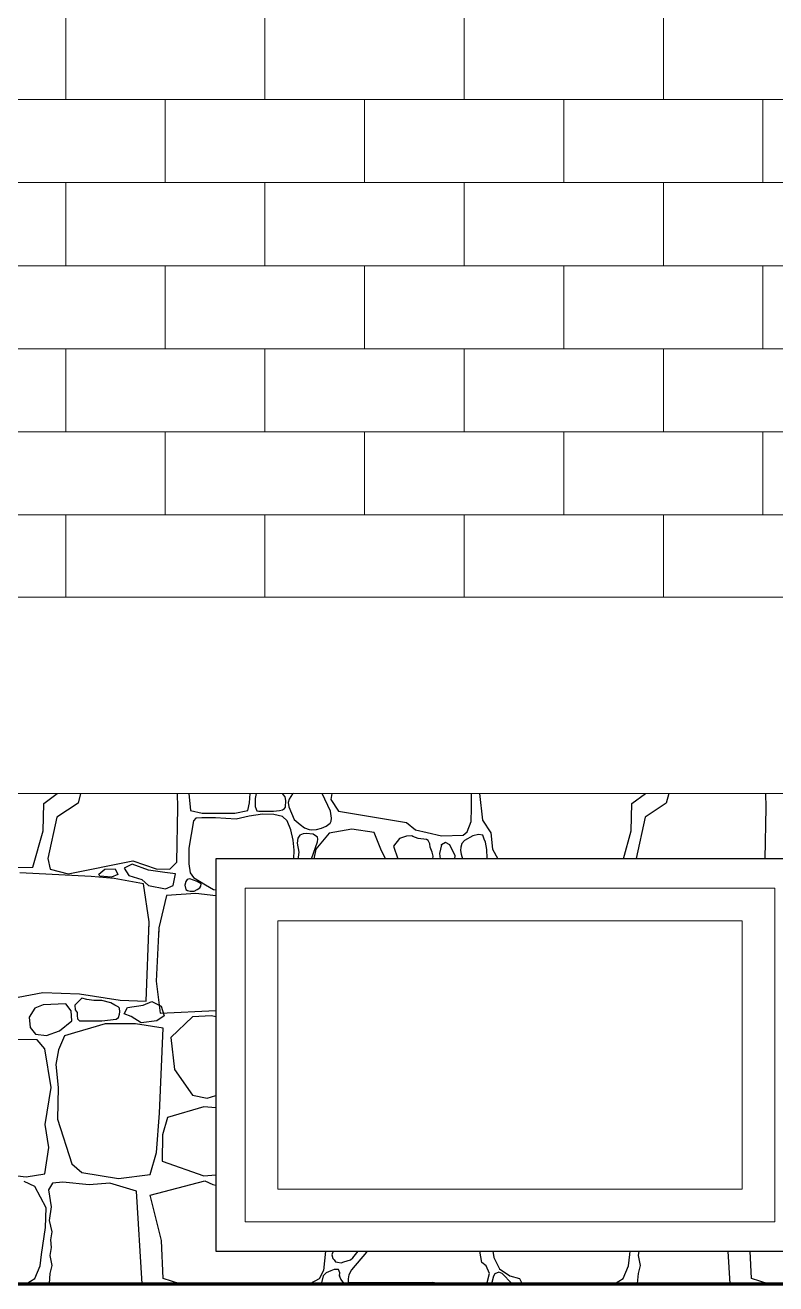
# Model space of a CAD drawing. Header units: feet. Extents: x -10410 to 374725, y -46422 to 88923.
# Drawn here: x 258158 to 259307, y 1437 to 3362 of the extents above; entities that cross this region are included whole.
import ezdxf

# ---------------------------------------------------------------- set-up
doc = ezdxf.new("R2010")
doc.units = ezdxf.units.FT
doc.header["$MEASUREMENT"] = 0
for name, color, linetype, lineweight in [('Конструктив - Перекрытия_Ном._пера__1', 7, 'Continuous', 20), ('Конструктив - Стены Несущие_Ном._пера__120', 7, 'Continuous', 5), ('Местность - Рельеф_Ном._пера__53', 54, 'Continuous', 80)]:
    doc.layers.add(name, color=color, linetype=linetype, lineweight=lineweight)
doc.layers.add('Конструктив - Стены Несущие_Ном._пера__107', color=7, linetype='Continuous', lineweight=5, true_color=0xaaaaaa)
doc.layers.add('Конструктив - Стены Несущие_Ном._пера__87', color=7, linetype='Continuous', lineweight=25, true_color=0x6a6a6a)

# ---------------------------------------------------------------- blocks, each defined once
blk = doc.blocks.new('*X62')
at = {"layer": 'Конструктив - Стены Несущие_Ном._пера__87', "linetype": 'Continuous'}
for p, q in [((258186.7, 2171.9), (258207.4, 2187.2)), ((258243, 2187.2), (258239.2, 2172.4)), ((258391.8, 2165.5), (258391.4, 2187.2)), ((258408.8, 2187.2), (258411.1, 2161)), ((258501.7, 2173), (258502.7, 2187.2)), ((258510.4, 2179.4), (258510.3, 2167.3)), ((258511.8, 2187.2), (258510.4, 2179.4)), ((258553.6, 2185.3), (258552.2, 2187.2)), ((258556.3, 2182.2), (258553.6, 2185.3)), ((258557.2, 2176.2), (258556.3, 2182.2)), ((258556.4, 2166.4), (258557.2, 2176.2)), ((258562, 2178.7), (258560.8, 2173.3)), ((258567.3, 2186.8), (258562, 2178.7)), ((258568.5, 2187.2), (258567.3, 2186.8)), ((258625.4, 2160.2), (258612.7, 2187.2)), ((258627.6, 2187.2), (258625.8, 2178.1)), ((258625.8, 2178.1), (258637.9, 2160.3)), ((258841.2, 2164.6), (258841.4, 2187.2)), ((258853.7, 2187.2), (258857.9, 2146.2)), ((259086.7, 2171.9), (259107.4, 2187.2)), ((259143, 2187.2), (259139.2, 2172.4)), ((259291.8, 2165.5), (259291.4, 2187.2)), ((258185.7, 2130.1), (258186.7, 2171.9)), ((258239.2, 2172.4), (258207, 2150.9)), ((258390.3, 2082), (258391.8, 2165.5)), ((258411.1, 2161), (258429.3, 2156.9)), ((258429.3, 2156.9), (258454.8, 2157.2)), ((258454.8, 2157.2), (258478.9, 2157.3)), ((258478.9, 2157.3), (258498.8, 2161)), ((258498.8, 2161), (258501.7, 2173)), ((258510.3, 2167.3), (258511.8, 2163.1)), ((258511.8, 2163.1), (258512.8, 2160.7)), ((258512.8, 2160.7), (258515.7, 2160.2)), ((258515.7, 2160.2), (258538.3, 2160.2)), ((258538.3, 2160.2), (258547.7, 2161)), ((258547.7, 2161), (258552, 2162)), ((258552, 2162), (258555.2, 2164.4)), ((258555.2, 2164.4), (258556.4, 2166.4)), ((258560.8, 2173.3), (258561.8, 2166.6)), ((258561.8, 2166.6), (258570.1, 2147.4)), ((258627.2, 2149.3), (258625.4, 2160.2)), ((258637.9, 2160.3), (258741.9, 2142.6)), ((258840.7, 2144.5), (258841.2, 2164.6)), ((259085.7, 2130.1), (259086.7, 2171.9)), ((259139.2, 2172.4), (259107, 2150.9)), ((259290.4, 2087.2), (259291.8, 2165.5)), ((258207, 2150.9), (258192.9, 2087.7)), ((258415.8, 2145.3), (258408.6, 2103.4)), ((258419.6, 2149.5), (258415.8, 2145.3)), ((258428.6, 2149.8), (258419.6, 2149.5)), ((258449.5, 2150.1), (258428.6, 2149.8)), ((258481.2, 2148.1), (258449.5, 2150.1)), ((258501.2, 2152.5), (258481.2, 2148.1)), ((258521.6, 2155.3), (258501.2, 2152.5)), ((258538.7, 2155), (258521.6, 2155.3)), ((258551.9, 2152.1), (258538.7, 2155)), ((258559, 2145.3), (258551.9, 2152.1)), ((258564.9, 2131.6), (258559, 2145.3)), ((258570.1, 2147.4), (258578.9, 2139.8)), ((258578.9, 2139.8), (258585.8, 2134.4)), ((258611.7, 2133.9), (258618.8, 2137)), ((258618.8, 2137), (258624.8, 2142)), ((258624.8, 2142), (258626.5, 2144.6)), ((258626.5, 2144.6), (258627.2, 2149.3)), ((258741.9, 2142.6), (258755.7, 2131.7)), ((258834.7, 2128.7), (258840.7, 2144.5)), ((258857.9, 2146.2), (258870.7, 2127.1)), ((259107, 2150.9), (259092.9, 2087.7)), ((258170.1, 2074.6), (258185.7, 2130.1)), ((258568.2, 2115.6), (258564.9, 2131.6)), ((258575.3, 2118.9), (258574.7, 2111.2)), ((258578.4, 2123.2), (258575.3, 2118.9)), ((258583.7, 2125.4), (258578.4, 2123.2)), ((258588.5, 2126), (258583.7, 2125.4)), ((258585.8, 2134.4), (258592.6, 2131.9)), ((258599.1, 2124.8), (258588.5, 2126)), ((258592.6, 2131.9), (258596.8, 2131.6)), ((258596.8, 2131.6), (258604.1, 2132.1)), ((258605.8, 2120.4), (258599.1, 2124.8)), ((258623.3, 2126.4), (258602.8, 2102.1)), ((258604.1, 2132.1), (258611.7, 2133.9)), ((258605.7, 2113.3), (258606.1, 2117.5)), ((258606.1, 2117.5), (258605.8, 2120.4)), ((258658, 2132.8), (258623.3, 2126.4)), ((258692.2, 2127.3), (258658, 2132.8)), ((258702.3, 2102.1), (258692.2, 2127.3)), ((258731.3, 2118.2), (258722.1, 2106.5)), ((258741.9, 2121.8), (258731.3, 2118.2)), ((258749.9, 2122.4), (258741.9, 2121.8)), ((258751.6, 2121.6), (258749.9, 2122.4)), ((258759.5, 2118.2), (258751.6, 2121.6)), ((258755.7, 2131.7), (258773.5, 2127.5)), ((258772.5, 2116.7), (258759.5, 2118.2)), ((258773.5, 2127.5), (258795.5, 2122.5)), ((258795.5, 2122.5), (258828.6, 2123.6)), ((258828.6, 2123.6), (258834.7, 2128.7)), ((258843.4, 2122.4), (258830.6, 2115)), ((258852.1, 2124.4), (258843.4, 2122.4)), ((258858.3, 2123.5), (258852.1, 2124.4)), ((258860.8, 2117.4), (258858.3, 2123.5)), ((258870.7, 2127.1), (258873.2, 2102.1)), ((259073.7, 2087.2), (259085.7, 2130.1)), ((258408.6, 2103.4), (258408.9, 2079.6)), ((258570.1, 2100.4), (258568.2, 2115.6)), ((258569.2, 2087.2), (258570.1, 2100.4)), ((258574.7, 2111.2), (258577, 2097.2)), ((258596.2, 2087.2), (258605.7, 2113.3)), ((258602.8, 2102.1), (258600.1, 2087.2)), ((258709.7, 2087.2), (258702.3, 2102.1)), ((258722.1, 2106.5), (258728.5, 2087.2)), ((258774.9, 2115.5), (258772.5, 2116.7)), ((258777.3, 2110), (258774.9, 2115.5)), ((258778.1, 2105.3), (258777.3, 2110)), ((258781.2, 2097.2), (258778.1, 2105.3)), ((258795.2, 2108.8), (258792, 2095.6)), ((258801.3, 2112), (258795.2, 2108.8)), ((258808.3, 2108.8), (258801.3, 2112)), ((258816.3, 2091.9), (258808.3, 2108.8)), ((258825, 2105.3), (258824.2, 2100.1)), ((258824.2, 2100.1), (258825.2, 2094.2)), ((258826.6, 2110.7), (258825, 2105.3)), ((258830.6, 2115), (258826.6, 2110.7)), ((258862.6, 2112.8), (258860.8, 2117.4)), ((258864.7, 2101.5), (258862.6, 2112.8)), ((258865.3, 2088.2), (258864.7, 2101.5)), ((258873.2, 2102.1), (258881.7, 2087.2)), ((258192.9, 2087.7), (258196.6, 2071.6)), ((258223.9, 2064.2), (258322.9, 2084)), ((258322, 2079.3), (258310, 2073.1)), ((258346.8, 2069.8), (258322, 2079.3)), ((258322.9, 2084), (258358.6, 2072.1)), ((258379.9, 2071.6), (258390.3, 2082)), ((258408.9, 2079.6), (258410.9, 2065.7)), ((258575.8, 2089.8), (258575.4, 2087.2)), ((258577, 2097.2), (258575.8, 2089.8)), ((258782.8, 2091.2), (258781.2, 2097.2)), ((258782.2, 2087.2), (258782.8, 2091.2)), ((258792, 2095.6), (258793.4, 2087.2)), ((258815.5, 2087.2), (258816.3, 2091.9)), ((258825.2, 2094.2), (258827.5, 2087.2)), ((258865, 2087.2), (258865.3, 2088.2)), ((259092.9, 2087.7), (259093, 2087.2)), ((258044.1, 2072.6), (258170.1, 2074.6)), ((258259.5, 2060.2), (258150.3, 2065.7)), ((258196.6, 2071.6), (258223.9, 2064.2)), ((258294.5, 2057), (258259.5, 2060.2)), ((258271.1, 2064), (258280.2, 2071.3)), ((258272.6, 2060.7), (258271.1, 2064)), ((258290.5, 2059.2), (258272.6, 2060.7)), ((258280.2, 2071.3), (258296.1, 2071.9)), ((258300.3, 2063.1), (258290.5, 2059.2)), ((258296.1, 2071.9), (258300.3, 2063.1)), ((258310, 2073.1), (258317, 2061.9)), ((258317, 2061.9), (258336.8, 2055.4)), ((258372.1, 2066.3), (258346.8, 2069.8)), ((258358.6, 2072.1), (258379.9, 2071.6)), ((258388.6, 2064.5), (258372.1, 2066.3)), ((258384.7, 2046.6), (258388.6, 2064.5)), ((258410.9, 2065.7), (258415.8, 2058.8)), ((258339.2, 2049.1), (258294.5, 2057)), ((258336.8, 2055.4), (258347.1, 2046.6)), ((258348.2, 1990.9), (258339.2, 2049.1)), ((258347.1, 2046.6), (258373, 2041.3)), ((258373, 2041.3), (258384.7, 2046.6)), ((258404.3, 2052.7), (258402.7, 2047.1)), ((258402.7, 2047.1), (258404.3, 2040.5)), ((258406, 2055.7), (258404.3, 2052.7)), ((258404.3, 2040.5), (258406.7, 2038.8)), ((258410.1, 2056.4), (258406, 2055.7)), ((258421.7, 2052.7), (258410.1, 2056.4)), ((258415.8, 2058.8), (258434.2, 2047.3)), ((258416.7, 2037.6), (258421.7, 2040.5)), ((258427.4, 2049), (258421.7, 2052.7)), ((258421.7, 2040.5), (258425.4, 2042.7)), ((258425.4, 2042.7), (258427.1, 2045.4)), ((258427.1, 2045.4), (258427.4, 2049)), ((258434.2, 2047.3), (258446.4, 2040.5)), ((258446.4, 2040.5), (258450.1, 2039.7)), ((258374.5, 2031.3), (258362.9, 1981.5)), ((258419.3, 2034), (258374.5, 2031.3)), ((258406.7, 2038.8), (258410.7, 2037.9)), ((258410.7, 2037.9), (258416.7, 2037.6)), ((258450.1, 2030.6), (258419.3, 2034)), ((258343.5, 1869.3), (258348.2, 1990.9)), ((258362.9, 1981.5), (258359, 1900.1)), ((258359, 1900.1), (258364.9, 1851.1)), ((258128.8, 1872.2), (258185.2, 1882.6)), ((258185.2, 1882.6), (258241.5, 1880.7)), ((258241.5, 1870.5), (258234.5, 1863.3)), ((258241.5, 1880.7), (258303.6, 1871.2)), ((258245, 1873.9), (258241.5, 1870.5)), ((258252.8, 1872.1), (258245, 1873.9)), ((258263.5, 1870.3), (258252.8, 1872.1)), ((258275.6, 1870.5), (258263.5, 1870.3)), ((258289.4, 1866.9), (258275.6, 1870.5)), ((258303.6, 1871.2), (258343.5, 1869.3)), ((258338.9, 1863.6), (258351.9, 1869)), ((258351.9, 1869), (258366.3, 1861.8)), ((258172.9, 1858.6), (258164.5, 1845.2)), ((258185.7, 1864.1), (258172.9, 1858.6)), ((258220.4, 1865.5), (258185.7, 1864.1)), ((258228.6, 1854.9), (258220.4, 1865.5)), ((258230, 1839.3), (258228.6, 1854.9)), ((258234.5, 1863.3), (258235.1, 1856.2)), ((258235.1, 1856.2), (258238, 1852.1)), ((258238, 1852.1), (258237.9, 1847.7)), ((258295.3, 1863.6), (258289.4, 1866.9)), ((258300.8, 1860.9), (258295.3, 1863.6)), ((258302.9, 1858.6), (258300.8, 1860.9)), ((258301.3, 1844.6), (258302.5, 1849.5)), ((258302.5, 1849.5), (258303, 1853.4)), ((258303, 1853.4), (258302.9, 1858.6)), ((258310, 1850.2), (258314.7, 1860)), ((258320.5, 1845.9), (258310, 1850.2)), ((258314.7, 1860), (258338.9, 1863.6)), ((258364.9, 1851.1), (258450.1, 1855.4)), ((258366.3, 1861.8), (258371, 1847)), ((258164.5, 1845.2), (258166.2, 1829.1)), ((258166.2, 1829.1), (258174.1, 1819)), ((258210.7, 1823.9), (258230, 1839.3)), ((258237.9, 1847.7), (258238.4, 1842.6)), ((258238.4, 1842.6), (258241.5, 1839.3)), ((258241.5, 1839.3), (258275.6, 1839.3)), ((258280.8, 1835.1), (258258.1, 1828.1)), ((258275.6, 1839.3), (258297.4, 1842)), ((258303.9, 1835.1), (258280.8, 1835.1)), ((258297.4, 1842), (258301.3, 1844.6)), ((258326.9, 1835.1), (258303.9, 1835.1)), ((258335.6, 1836.5), (258320.5, 1845.9)), ((258369.5, 1828), (258326.9, 1835.1)), ((258359.8, 1839.4), (258335.6, 1836.5)), ((258371, 1847), (258359.8, 1839.4)), ((258414.3, 1845.6), (258381.1, 1813.9)), ((258443.5, 1847.2), (258414.3, 1845.6)), ((258450.1, 1845.4), (258443.5, 1847.2)), ((258176.8, 1810.3), (258145.9, 1810.8)), ((258174.1, 1819), (258191.2, 1817.2)), ((258188.2, 1796.5), (258176.8, 1810.3)), ((258191.2, 1817.2), (258210.7, 1823.9)), ((258218.7, 1816.6), (258209.6, 1795.1)), ((258234, 1821.2), (258218.7, 1816.6)), ((258258.1, 1828.1), (258234, 1821.2)), ((258363.8, 1698.4), (258369.5, 1828)), ((258381.1, 1813.9), (258387, 1764.9)), ((258197.9, 1737.5), (258188.2, 1796.5)), ((258209.6, 1795.1), (258205.1, 1772.5)), ((258205.1, 1772.5), (258209, 1737.7)), ((258387, 1764.9), (258414.3, 1725.6)), ((258189.2, 1681), (258197.9, 1737.5)), ((258209, 1737.7), (258208, 1689.2)), ((258414.3, 1725.6), (258436.6, 1721.4)), ((258436.6, 1721.4), (258450.1, 1725.3)), ((258359.2, 1638.3), (258363.8, 1698.4)), ((258431.6, 1708), (258376.1, 1691.4)), ((258450.1, 1706.5), (258431.6, 1708)), ((258194.4, 1645.6), (258189.2, 1681)), ((258208, 1689.2), (258229.6, 1620.6)), ((258376.1, 1691.4), (258368.6, 1665)), ((258368.6, 1665), (258368.1, 1624.7)), ((258188.2, 1605.7), (258194.4, 1645.6)), ((258349.8, 1604.2), (258359.2, 1638.3)), ((258229.6, 1620.6), (258244.9, 1607.7)), ((258368.1, 1624.7), (258431.6, 1602.5)), ((258071.3, 1611.4), (258160, 1600.8)), ((258160, 1600.8), (258188.2, 1605.7)), ((258244.9, 1607.7), (258300.9, 1598.3)), ((258300.9, 1598.3), (258349.8, 1604.2)), ((258431.6, 1602.5), (258450.1, 1604.1)), ((258173.3, 1585.9), (258156.8, 1593.8)), ((258190.4, 1553.2), (258173.3, 1585.9)), ((258200.3, 1591.4), (258194.3, 1580.9)), ((258194.3, 1580.9), (258198.3, 1554.8)), ((258215.9, 1592.9), (258200.3, 1591.4)), ((258256.3, 1588.6), (258215.9, 1592.9)), ((258288, 1591.1), (258256.3, 1588.6)), ((258328.6, 1579), (258288, 1591.1)), ((258337.1, 1437.2), (258328.6, 1579)), ((258349.4, 1572.7), (258433.3, 1594.6)), ((258433.3, 1594.6), (258445.5, 1588.9)), ((258445.5, 1588.9), (258450.1, 1588.2)), ((258367.1, 1503.3), (258349.4, 1572.7)), ((258189.7, 1523.5), (258190.4, 1553.2)), ((258198.3, 1554.8), (258195.1, 1534.3)), ((258183.3, 1482.1), (258189.7, 1523.5)), ((258195.1, 1534.3), (258199.1, 1516.8)), ((258199.1, 1516.8), (258197.1, 1504.7)), ((258197.1, 1504.7), (258198.3, 1492.8)), ((258369.4, 1445.3), (258367.1, 1503.3)), ((258198.3, 1492.8), (258196, 1480.3)), ((258617.8, 1487.2), (258614.6, 1457.4)), ((258629.5, 1487.2), (258627.7, 1481.4)), ((258680.8, 1485.4), (258657.7, 1458.6)), ((258659.7, 1476.9), (258667.7, 1487.2)), ((258682.2, 1487.2), (258680.8, 1485.4)), ((258856.9, 1470), (258854.2, 1487.2)), ((258873.9, 1487.2), (258875.5, 1477.4)), ((259083.3, 1482.1), (259084, 1487.2)), ((259097.3, 1487.2), (259096, 1480.3)), ((259237.1, 1437.2), (259234.1, 1487.2)), ((259269.4, 1445.3), (259267.7, 1487.2)), ((258173.3, 1445.5), (258181.3, 1464.8)), ((258181.3, 1464.8), (258183.3, 1482.1)), ((258196, 1480.3), (258199.4, 1465.1)), ((258199.4, 1465.1), (258196, 1452.8)), ((258627.7, 1481.4), (258629, 1476.1)), ((258629, 1476.1), (258631, 1474)), ((258631, 1474), (258633.2, 1471)), ((258633.2, 1471), (258636.1, 1470.4)), ((258636.1, 1470.4), (258641.6, 1469.4)), ((258641.6, 1469.4), (258646.1, 1470.7)), ((258646.1, 1470.7), (258655.9, 1474.1)), ((258655.9, 1474.1), (258659.7, 1476.9)), ((258863.8, 1464.6), (258856.9, 1470)), ((258869, 1453.2), (258863.8, 1464.6)), ((258875.5, 1477.4), (258883.9, 1460.1)), ((259073.3, 1445.5), (259081.3, 1464.8)), ((259081.3, 1464.8), (259083.3, 1482.1)), ((259096, 1480.3), (259099.4, 1465.1)), ((259099.4, 1465.1), (259096, 1452.8)), ((258159.9, 1437.2), (258173.3, 1445.5)), ((258196, 1452.8), (258194.9, 1437.6)), ((258395, 1437.2), (258369.4, 1445.3)), ((258607.9, 1445), (258593.9, 1437.2)), ((258614.6, 1457.4), (258607.9, 1445)), ((258614.1, 1449.4), (258611.6, 1438.6)), ((258618.8, 1453.8), (258614.1, 1449.4)), ((258625.9, 1457), (258618.8, 1453.8)), ((258631.1, 1459.2), (258625.9, 1457)), ((258637.7, 1459.1), (258631.1, 1459.2)), ((258639.8, 1454.2), (258637.7, 1459.1)), ((258639.4, 1449.4), (258639.8, 1454.2)), ((258641.1, 1444.5), (258639.4, 1449.4)), ((258646.4, 1437.6), (258641.1, 1444.5)), ((258653.3, 1451.1), (258652.7, 1444.8)), ((258652.7, 1444.8), (258652.7, 1439.9)), ((258657.7, 1458.6), (258653.3, 1451.1)), ((258865.1, 1439.5), (258869, 1453.2)), ((258874.8, 1448.9), (258871.8, 1437.2)), ((258877, 1452.7), (258874.8, 1448.9)), ((258883.1, 1454.8), (258877, 1452.7)), ((258888.3, 1453.2), (258883.1, 1454.8)), ((258883.9, 1460.1), (258900, 1449.4)), ((258902.8, 1437.9), (258888.3, 1453.2)), ((258900, 1449.4), (258914.8, 1445.5)), ((258914.8, 1445.5), (258918.9, 1437.2)), ((259059.9, 1437.2), (259073.3, 1445.5)), ((259096, 1452.8), (259094.9, 1437.6)), ((259295, 1437.2), (259269.4, 1445.3)), ((258194.9, 1437.6), (258194.9, 1437.2)), ((258611.6, 1438.6), (258609.9, 1437.2)), ((258646.4, 1437.2), (258646.4, 1437.6)), ((258652.7, 1439.9), (258655.3, 1439.5)), ((258655.3, 1439.5), (258782.1, 1439.8)), ((258782.1, 1439.8), (258795.4, 1437.2)), ((258859.9, 1437.2), (258865.1, 1439.5)), ((258903.7, 1437.2), (258902.8, 1437.9)), ((259094.9, 1437.6), (259094.9, 1437.2))]:
    blk.add_line(p, q, dxfattribs=at)
for p in [(258795.2, 2108.8), (258639.4, 1449.4), (258865.1, 1439.5)]:
    blk.add_point(p, dxfattribs=at)
blk = doc.blocks.new('Штриховка_31', base_point=(0, 0))
at = {"layer": 'Конструктив - Стены Несущие_Ном._пера__87', "linetype": 'Continuous'}
blk.add_blockref('*X62', (0, 0), dxfattribs=at)
blk = doc.blocks.new('*X68')
at = {"layer": 'Конструктив - Стены Несущие_Ном._пера__87', "linetype": 'Continuous'}
for p, q in [((258186.7, 2171.9), (258207.4, 2187.2)), ((258243, 2187.2), (258239.2, 2172.4)), ((258391.8, 2165.5), (258391.4, 2187.2)), ((258408.8, 2187.2), (258411.1, 2161)), ((258501.7, 2173), (258502.7, 2187.2)), ((258510.4, 2179.4), (258510.3, 2167.3)), ((258511.8, 2187.2), (258510.4, 2179.4)), ((258553.6, 2185.3), (258552.2, 2187.2)), ((258556.3, 2182.2), (258553.6, 2185.3)), ((258557.2, 2176.2), (258556.3, 2182.2)), ((258556.4, 2166.4), (258557.2, 2176.2)), ((258562, 2178.7), (258560.8, 2173.3)), ((258567.3, 2186.8), (258562, 2178.7)), ((258568.5, 2187.2), (258567.3, 2186.8)), ((258625.4, 2160.2), (258612.7, 2187.2)), ((258627.6, 2187.2), (258625.8, 2178.1)), ((258625.8, 2178.1), (258637.9, 2160.3)), ((258841.2, 2164.6), (258841.4, 2187.2)), ((258853.7, 2187.2), (258857.9, 2146.2)), ((259086.7, 2171.9), (259107.4, 2187.2)), ((259143, 2187.2), (259139.2, 2172.4)), ((259291.8, 2165.5), (259291.4, 2187.2)), ((258185.7, 2130.1), (258186.7, 2171.9)), ((258239.2, 2172.4), (258207, 2150.9)), ((258390.3, 2082), (258391.8, 2165.5)), ((258411.1, 2161), (258429.3, 2156.9)), ((258429.3, 2156.9), (258454.8, 2157.2)), ((258454.8, 2157.2), (258478.9, 2157.3)), ((258478.9, 2157.3), (258498.8, 2161)), ((258498.8, 2161), (258501.7, 2173)), ((258510.3, 2167.3), (258511.8, 2163.1)), ((258511.8, 2163.1), (258512.8, 2160.7)), ((258512.8, 2160.7), (258515.7, 2160.2)), ((258515.7, 2160.2), (258538.3, 2160.2)), ((258538.3, 2160.2), (258547.7, 2161)), ((258547.7, 2161), (258552, 2162)), ((258552, 2162), (258555.2, 2164.4)), ((258555.2, 2164.4), (258556.4, 2166.4)), ((258560.8, 2173.3), (258561.8, 2166.6)), ((258561.8, 2166.6), (258570.1, 2147.4)), ((258627.2, 2149.3), (258625.4, 2160.2)), ((258637.9, 2160.3), (258741.9, 2142.6)), ((258840.7, 2144.5), (258841.2, 2164.6)), ((259085.7, 2130.1), (259086.7, 2171.9)), ((259139.2, 2172.4), (259107, 2150.9)), ((259290.4, 2087.2), (259291.8, 2165.5)), ((258207, 2150.9), (258192.9, 2087.7)), ((258415.8, 2145.3), (258408.6, 2103.4)), ((258419.6, 2149.5), (258415.8, 2145.3)), ((258428.6, 2149.8), (258419.6, 2149.5)), ((258449.5, 2150.1), (258428.6, 2149.8)), ((258481.2, 2148.1), (258449.5, 2150.1)), ((258501.2, 2152.5), (258481.2, 2148.1)), ((258521.6, 2155.3), (258501.2, 2152.5)), ((258538.7, 2155), (258521.6, 2155.3)), ((258551.9, 2152.1), (258538.7, 2155)), ((258559, 2145.3), (258551.9, 2152.1)), ((258564.9, 2131.6), (258559, 2145.3)), ((258570.1, 2147.4), (258578.9, 2139.8)), ((258578.9, 2139.8), (258585.8, 2134.4)), ((258611.7, 2133.9), (258618.8, 2137)), ((258618.8, 2137), (258624.8, 2142)), ((258624.8, 2142), (258626.5, 2144.6)), ((258626.5, 2144.6), (258627.2, 2149.3)), ((258741.9, 2142.6), (258755.7, 2131.7)), ((258834.7, 2128.7), (258840.7, 2144.5)), ((258857.9, 2146.2), (258870.7, 2127.1)), ((259107, 2150.9), (259092.9, 2087.7)), ((258170.1, 2074.6), (258185.7, 2130.1)), ((258568.2, 2115.6), (258564.9, 2131.6)), ((258575.3, 2118.9), (258574.7, 2111.2)), ((258578.4, 2123.2), (258575.3, 2118.9)), ((258583.7, 2125.4), (258578.4, 2123.2)), ((258588.5, 2126), (258583.7, 2125.4)), ((258585.8, 2134.4), (258592.6, 2131.9)), ((258599.1, 2124.8), (258588.5, 2126)), ((258592.6, 2131.9), (258596.8, 2131.6)), ((258596.8, 2131.6), (258604.1, 2132.1)), ((258605.8, 2120.4), (258599.1, 2124.8)), ((258623.3, 2126.4), (258602.8, 2102.1)), ((258604.1, 2132.1), (258611.7, 2133.9)), ((258605.7, 2113.3), (258606.1, 2117.5)), ((258606.1, 2117.5), (258605.8, 2120.4)), ((258658, 2132.8), (258623.3, 2126.4)), ((258692.2, 2127.3), (258658, 2132.8)), ((258702.3, 2102.1), (258692.2, 2127.3)), ((258731.3, 2118.2), (258722.1, 2106.5)), ((258741.9, 2121.8), (258731.3, 2118.2)), ((258749.9, 2122.4), (258741.9, 2121.8)), ((258751.6, 2121.6), (258749.9, 2122.4)), ((258759.5, 2118.2), (258751.6, 2121.6)), ((258755.7, 2131.7), (258773.5, 2127.5)), ((258772.5, 2116.7), (258759.5, 2118.2)), ((258773.5, 2127.5), (258795.5, 2122.5)), ((258795.5, 2122.5), (258828.6, 2123.6)), ((258828.6, 2123.6), (258834.7, 2128.7)), ((258843.4, 2122.4), (258830.6, 2115)), ((258852.1, 2124.4), (258843.4, 2122.4)), ((258858.3, 2123.5), (258852.1, 2124.4)), ((258860.8, 2117.4), (258858.3, 2123.5)), ((258870.7, 2127.1), (258873.2, 2102.1)), ((259073.7, 2087.2), (259085.7, 2130.1)), ((258408.6, 2103.4), (258408.9, 2079.6)), ((258570.1, 2100.4), (258568.2, 2115.6)), ((258569.2, 2087.2), (258570.1, 2100.4)), ((258574.7, 2111.2), (258577, 2097.2)), ((258596.2, 2087.2), (258605.7, 2113.3)), ((258602.8, 2102.1), (258600.1, 2087.2)), ((258709.7, 2087.2), (258702.3, 2102.1)), ((258722.1, 2106.5), (258728.5, 2087.2)), ((258774.9, 2115.5), (258772.5, 2116.7)), ((258777.3, 2110), (258774.9, 2115.5)), ((258778.1, 2105.3), (258777.3, 2110)), ((258781.2, 2097.2), (258778.1, 2105.3)), ((258795.2, 2108.8), (258792, 2095.6)), ((258801.3, 2112), (258795.2, 2108.8)), ((258808.3, 2108.8), (258801.3, 2112)), ((258816.3, 2091.9), (258808.3, 2108.8)), ((258825, 2105.3), (258824.2, 2100.1)), ((258824.2, 2100.1), (258825.2, 2094.2)), ((258826.6, 2110.7), (258825, 2105.3)), ((258830.6, 2115), (258826.6, 2110.7)), ((258862.6, 2112.8), (258860.8, 2117.4)), ((258864.7, 2101.5), (258862.6, 2112.8)), ((258865.3, 2088.2), (258864.7, 2101.5)), ((258873.2, 2102.1), (258881.7, 2087.2)), ((258192.9, 2087.7), (258196.6, 2071.6)), ((258223.9, 2064.2), (258322.9, 2084)), ((258322, 2079.3), (258310, 2073.1)), ((258346.8, 2069.8), (258322, 2079.3)), ((258322.9, 2084), (258358.6, 2072.1)), ((258379.9, 2071.6), (258390.3, 2082)), ((258408.9, 2079.6), (258410.9, 2065.7)), ((258575.8, 2089.8), (258575.4, 2087.2)), ((258577, 2097.2), (258575.8, 2089.8)), ((258782.8, 2091.2), (258781.2, 2097.2)), ((258782.2, 2087.2), (258782.8, 2091.2)), ((258792, 2095.6), (258793.4, 2087.2)), ((258815.5, 2087.2), (258816.3, 2091.9)), ((258825.2, 2094.2), (258827.5, 2087.2)), ((258865, 2087.2), (258865.3, 2088.2)), ((259092.9, 2087.7), (259093, 2087.2)), ((258044.1, 2072.6), (258170.1, 2074.6)), ((258259.5, 2060.2), (258150.3, 2065.7)), ((258196.6, 2071.6), (258223.9, 2064.2)), ((258294.5, 2057), (258259.5, 2060.2)), ((258271.1, 2064), (258280.2, 2071.3)), ((258272.6, 2060.7), (258271.1, 2064)), ((258290.5, 2059.2), (258272.6, 2060.7)), ((258280.2, 2071.3), (258296.1, 2071.9)), ((258300.3, 2063.1), (258290.5, 2059.2)), ((258296.1, 2071.9), (258300.3, 2063.1)), ((258310, 2073.1), (258317, 2061.9)), ((258317, 2061.9), (258336.8, 2055.4)), ((258372.1, 2066.3), (258346.8, 2069.8)), ((258358.6, 2072.1), (258379.9, 2071.6)), ((258388.6, 2064.5), (258372.1, 2066.3)), ((258384.7, 2046.6), (258388.6, 2064.5)), ((258410.9, 2065.7), (258415.8, 2058.8)), ((258339.2, 2049.1), (258294.5, 2057)), ((258336.8, 2055.4), (258347.1, 2046.6)), ((258348.2, 1990.9), (258339.2, 2049.1)), ((258347.1, 2046.6), (258373, 2041.3)), ((258373, 2041.3), (258384.7, 2046.6)), ((258404.3, 2052.7), (258402.7, 2047.1)), ((258402.7, 2047.1), (258404.3, 2040.5)), ((258406, 2055.7), (258404.3, 2052.7)), ((258404.3, 2040.5), (258406.7, 2038.8)), ((258410.1, 2056.4), (258406, 2055.7)), ((258421.7, 2052.7), (258410.1, 2056.4)), ((258415.8, 2058.8), (258434.2, 2047.3)), ((258416.7, 2037.6), (258421.7, 2040.5)), ((258427.4, 2049), (258421.7, 2052.7)), ((258421.7, 2040.5), (258425.4, 2042.7)), ((258425.4, 2042.7), (258427.1, 2045.4)), ((258427.1, 2045.4), (258427.4, 2049)), ((258434.2, 2047.3), (258446.4, 2040.5)), ((258446.4, 2040.5), (258450.1, 2039.7)), ((258374.5, 2031.3), (258362.9, 1981.5)), ((258419.3, 2034), (258374.5, 2031.3)), ((258406.7, 2038.8), (258410.7, 2037.9)), ((258410.7, 2037.9), (258416.7, 2037.6)), ((258450.1, 2030.6), (258419.3, 2034)), ((258347.6, 1975.1), (258348.2, 1990.9)), ((258362.9, 1981.5), (258362.6, 1975.1))]:
    blk.add_line(p, q, dxfattribs=at)
blk.add_point((258795.2, 2108.8), dxfattribs=at)
blk = doc.blocks.new('Штриховка_34', base_point=(0, 0))
at = {"layer": 'Конструктив - Стены Несущие_Ном._пера__87', "linetype": 'Continuous'}
blk.add_blockref('*X68', (0, 0), dxfattribs=at)

msp = doc.modelspace()

# ---------------------------------------------------------------- hatches: boundary and pattern name
at = {"layer": 'Конструктив - Стены Несущие_Ном._пера__107', "linetype": 'Continuous'}
h = msp.add_hatch(dxfattribs=at)
h.set_pattern_fill('ЧЕРЕПИЦА_02', color=256, style=0, pattern_type=2)
h.set_pattern_definition([(0, (258982.21, 4137.22), (0, 127), []), (90, (258982.2, 4137.22), (-304.8, 0), [127, -127]), (90, (259134.6, 4264.22), (-304.8, 0), [127, -127])])
h.paths.add_polyline_path([(257549.99492, 3987.21988), (257514.99492, 3987.21988), (257514.99492, 3937.21988), (257749.99497, 3937.21988), (257749.99497, 3687.21988), (257514.99492, 3687.21988), (257514.99492, 3637.21988), (257549.99492, 3637.21988), (257549.99492, 3387.21988), (257514.99492, 3387.21988), (257514.99492, 3337.21988), (257749.99497, 3337.21988), (257749.99497, 3087.21992), (257514.99492, 3087.21987), (257514.99492, 3037.21987), (257749.99497, 3037.21992), (257749.99497, 2787.21987), (257514.99492, 2787.21987), (257514.99492, 2737.21987), (257749.99497, 2737.21987), (257749.99497, 2487.21987), (260349.43283, 2487.21987), (260349.43283, 2737.21987), (260449.43283, 2737.21987), (260449.43283, 2787.21987), (260349.43283, 2787.21987), (260349.43283, 3037.21987), (260449.43283, 3037.21987), (260449.43283, 3387.21992), (260349.43283, 3387.21992), (260349.43283, 3637.21988), (260449.43283, 3637.21988), (260449.43283, 3987.21988), (260349.43283, 3987.21988), (260349.43283, 4237.21988), (260449.43283, 4237.21988), (260449.43283, 4587.21988), (260349.43283, 4587.21988), (260349.43283, 4837.21988), (260449.43283, 4837.21988), (260449.43283, 5187.21988), (260349.43283, 5187.21988), (260349.43283, 5437.21988), (260449.43283, 5437.21988), (260449.43283, 5787.21983), (257514.99492, 5787.21988), (257514.99492, 5737.21988), (257749.99497, 5737.21993), (257749.99497, 5487.21988), (257514.99492, 5487.21988), (257514.99492, 5437.21988), (257549.99492, 5437.21988), (257549.99492, 5187.21988), (257514.99492, 5187.21988), (257514.99492, 5137.21988), (257749.99497, 5137.21983), (257749.99497, 4887.21988), (257514.99492, 4887.21988), (257514.99492, 4837.21988), (257549.99492, 4837.21988), (257549.99492, 4587.21988), (257514.99492, 4587.21988), (257514.99492, 4537.21988), (257749.99497, 4537.21988), (257749.99497, 4287.21988), (257514.99492, 4287.21988), (257514.99492, 4237.21988), (257549.99492, 4237.21988)])
h.paths.add_polyline_path([(258250.06431, 4584.30982), (258450.06431, 4584.30982), (258450.06431, 3387.21988), (259350.06436, 3387.21988), (259350.06431, 4584.30982), (259550.06431, 4584.30982), (259550.06431, 5087.21988), (258900.06407, 5146.08593), (258250.06431, 5087.21993)], flags=0)

# ---------------------------------------------------------------- linework, layer by layer
at = {"layer": 'Конструктив - Перекрытия_Ном._пера__1', "linetype": 'Continuous'}
for p, q in [((260999.43289, 2487.21988), (257099.80825, 2487.21988)), ((260999.43289, 2187.21988), (257099.80825, 2187.21988))]:
    msp.add_line(p, q, dxfattribs=at)
at = {"layer": 'Конструктив - Стены Несущие_Ном._пера__120', "linetype": 'Continuous'}
for p, q in [((258495.06429, 2042.21988), (258495.06429, 1992.21988)), ((259305.06429, 2042.21988), (258495.06429, 2042.21988)), ((259305.06429, 1992.21988), (259305.06429, 2042.21988)), ((258495.06429, 1992.21988), (258495.06429, 1582.21988)), ((258545.06429, 1582.21988), (258545.06429, 1992.21988)), ((258545.06429, 1992.21988), (259255.06429, 1992.21988)), ((259255.06429, 1992.21988), (259255.06429, 1582.21988)), ((259305.06429, 1582.21988), (259305.06429, 1992.21988)), ((258495.06429, 1582.21988), (258495.06429, 1532.21988)), ((259255.06429, 1582.21988), (258545.06429, 1582.21988)), ((259305.06429, 1532.21988), (259305.06429, 1582.21988)), ((258495.06429, 1532.21988), (259305.06429, 1532.21988))]:
    msp.add_line(p, q, dxfattribs=at)
at = {"layer": 'Конструктив - Стены Несущие_Ном._пера__87', "linetype": 'Continuous'}
for p, q in [((258450.06429, 2087.21988), (258450.06429, 1487.21988)), ((259350.06429, 2087.21988), (258450.06429, 2087.21988)), ((258450.06429, 1487.21988), (259350.06429, 1487.21988))]:
    msp.add_line(p, q, dxfattribs=at)
at = {"layer": 'Местность - Рельеф_Ном._пера__53', "linetype": 'Continuous', "flags": 128}
msp.add_lwpolyline([(247162.41413, 1437.21988), (265549.34495, 1437.21988)], dxfattribs=at)

# ---------------------------------------------------------------- block references
at = {"layer": 'Конструктив - Стены Несущие_Ном._пера__87', "linetype": 'Continuous'}
for name in ['Штриховка_34', 'Штриховка_31']:
    msp.add_blockref(name, (0, 0), dxfattribs=at)

doc.saveas('drawing.dxf')
